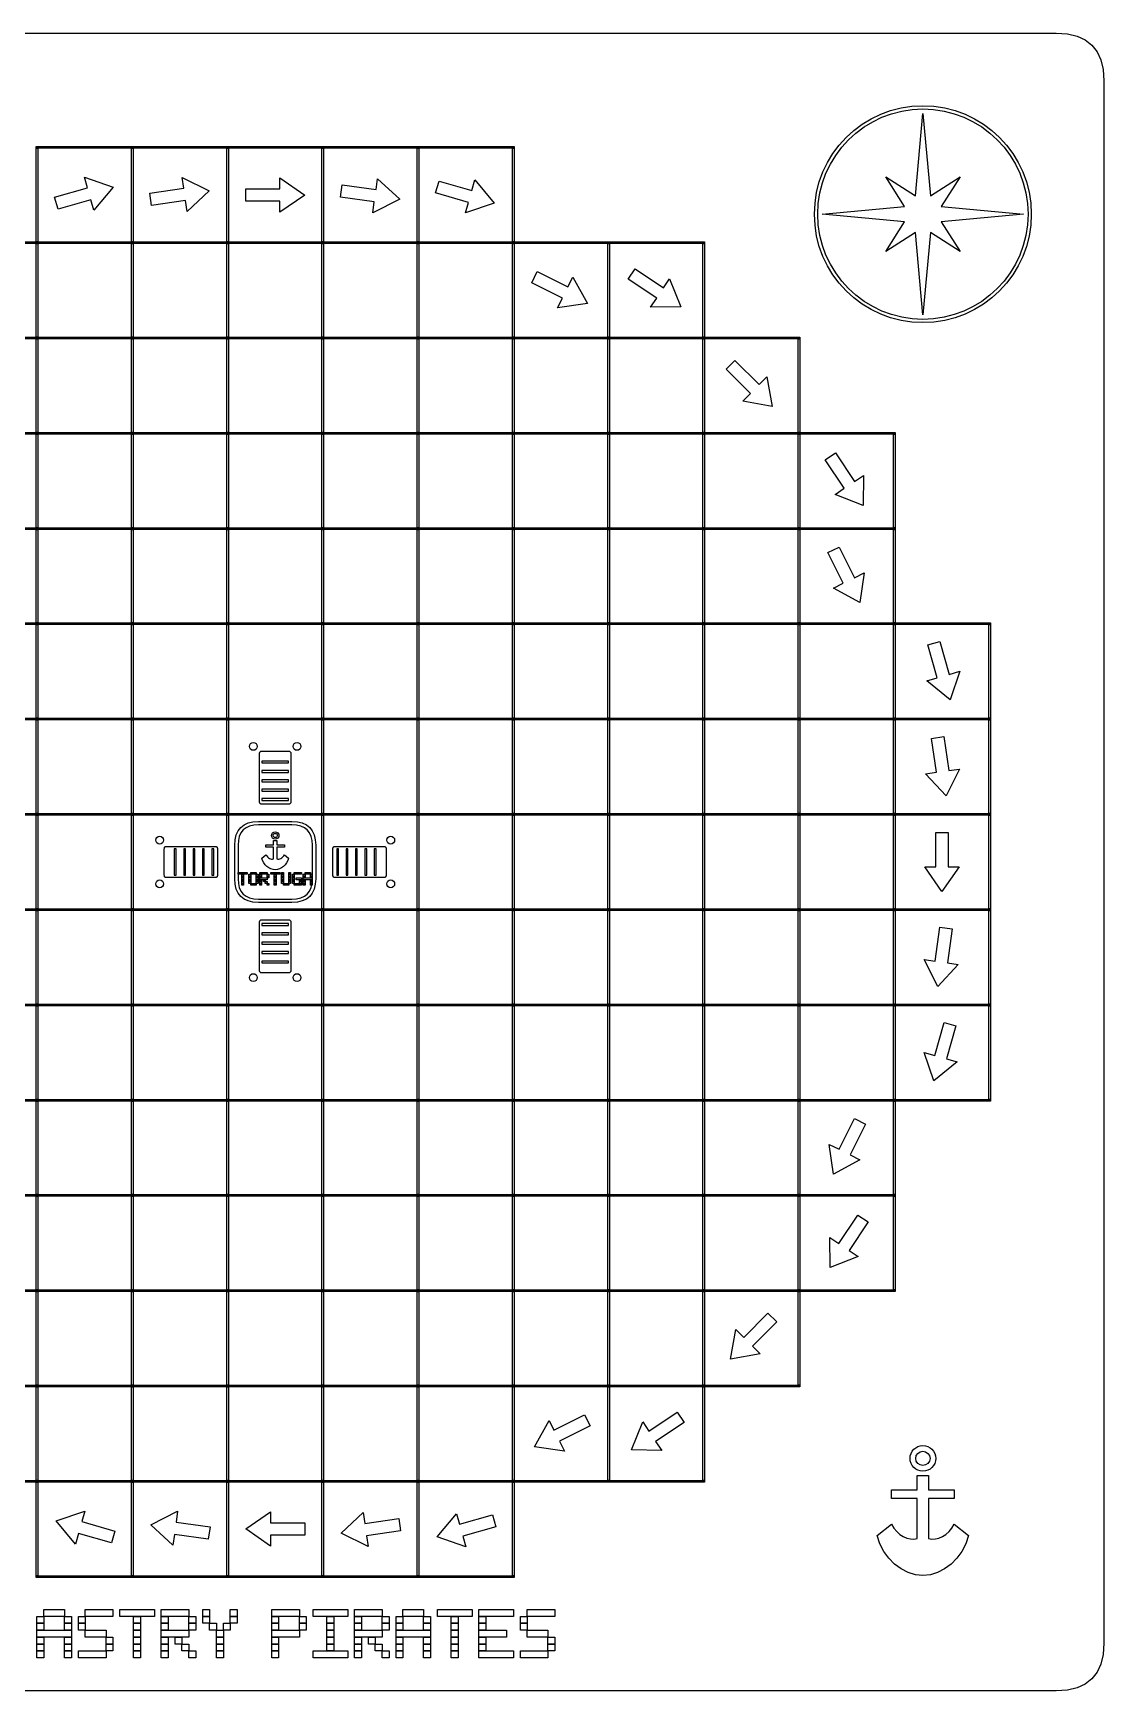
# Model space of a CAD drawing. Extents: x 0 to 348, y 0 to 348.
# Drawn here: x 123.2 to 348, y 0 to 348 of the extents above; entities that cross this region are included whole.
import ezdxf

# ---------------------------------------------------------------- set-up
doc = ezdxf.new("R2010")
doc.units = 0
doc.layers.add('CUT', color=1, linetype='CONTINUOUS')
doc.layers.add('RASTER', color=7, linetype='CONTINUOUS')

msp = doc.modelspace()

# ---------------------------------------------------------------- linework, layer by layer
at = {"layer": 'CUT'}
msp.add_lwpolyline([(10, 348), (338, 348), (340.344, 347.844), (342.375, 347.375), (344.094, 346.594), (345.5, 345.5), (346.594, 344.094), (347.375, 342.375), (347.844, 340.344), (348, 338), (348, 10), (347.844, 7.656), (347.375, 5.625), (346.594, 3.906), (345.5, 2.5), (344.094, 1.406), (342.375, 0.625), (340.344, 0.156), (338, 0), (10, 0)], dxfattribs=at)
at = {"layer": 'RASTER'}
for points in [[(310, 331.16), (311.584, 313.825), (317.806, 317.806), (313.825, 311.584), (331.16, 310), (313.825, 308.416), (317.806, 302.194), (311.584, 306.175), (310, 288.84), (308.416, 306.175), (302.194, 302.194), (306.175, 308.416), (288.84, 310), (306.175, 311.584), (302.194, 317.806), (308.416, 313.825)], [(123.825, 324.175), (144.175, 324.175), (144.175, 323.825), (123.825, 323.825)], [(123.825, 323.825), (124.175, 323.825), (124.175, 304.175), (123.825, 304.175)], [(143.825, 324.175), (164.175, 324.175), (164.175, 323.825), (143.825, 323.825)], [(143.825, 323.825), (144.175, 323.825), (144.175, 304.175), (143.825, 304.175)], [(163.825, 324.175), (184.175, 324.175), (184.175, 323.825), (163.825, 323.825)], [(163.825, 323.825), (164.175, 323.825), (164.175, 304.175), (163.825, 304.175)], [(183.825, 324.175), (204.175, 324.175), (204.175, 323.825), (183.825, 323.825)], [(183.825, 323.825), (184.175, 323.825), (184.175, 304.175), (183.825, 304.175)], [(203.825, 324.175), (224.175, 324.175), (224.175, 323.825), (203.825, 323.825)], [(203.825, 323.825), (204.175, 323.825), (204.175, 304.175), (203.825, 304.175)], [(223.825, 323.825), (224.175, 323.825), (224.175, 304.175), (223.825, 304.175)], [(127.681, 313.547), (134.604, 315.525), (133.973, 317.736), (139.961, 315.703), (135.951, 310.813), (135.319, 313.025), (128.396, 311.047)], [(147.678, 314.41), (154.806, 315.428), (154.481, 317.705), (160.138, 314.877), (155.499, 310.578), (155.174, 312.854), (148.046, 311.836)], [(167.8, 315.3), (175, 315.3), (175, 317.6), (180.2, 314), (175, 310.4), (175, 312.7), (167.8, 312.7)], [(188.046, 316.164), (195.174, 315.146), (195.499, 317.422), (200.138, 313.123), (194.481, 310.295), (194.806, 312.572), (187.678, 313.59)], [(208.396, 316.953), (215.319, 314.975), (215.951, 317.187), (219.961, 312.297), (213.973, 310.264), (214.604, 312.475), (207.681, 314.453)], [(103.825, 304.175), (124.175, 304.175), (124.175, 303.825), (103.825, 303.825)], [(123.825, 304.175), (144.175, 304.175), (144.175, 303.825), (123.825, 303.825)], [(123.825, 303.825), (124.175, 303.825), (124.175, 284.175), (123.825, 284.175)], [(143.825, 304.175), (164.175, 304.175), (164.175, 303.825), (143.825, 303.825)], [(143.825, 303.825), (144.175, 303.825), (144.175, 284.175), (143.825, 284.175)], [(163.825, 304.175), (184.175, 304.175), (184.175, 303.825), (163.825, 303.825)], [(163.825, 303.825), (164.175, 303.825), (164.175, 284.175), (163.825, 284.175)], [(183.825, 304.175), (204.175, 304.175), (204.175, 303.825), (183.825, 303.825)], [(183.825, 303.825), (184.175, 303.825), (184.175, 284.175), (183.825, 284.175)], [(203.825, 304.175), (224.175, 304.175), (224.175, 303.825), (203.825, 303.825)], [(203.825, 303.825), (204.175, 303.825), (204.175, 284.175), (203.825, 284.175)], [(223.825, 304.175), (244.175, 304.175), (244.175, 303.825), (223.825, 303.825)], [(223.825, 303.825), (224.175, 303.825), (224.175, 284.175), (223.825, 284.175)], [(243.825, 304.175), (264.175, 304.175), (264.175, 303.825), (243.825, 303.825)], [(243.825, 303.825), (244.175, 303.825), (244.175, 284.175), (243.825, 284.175)], [(263.825, 303.825), (264.175, 303.825), (264.175, 284.175), (263.825, 284.175)], [(229.036, 297.935), (235.476, 294.716), (236.504, 296.773), (239.545, 291.227), (233.284, 290.333), (234.313, 292.39), (227.873, 295.61)], [(249.562, 298.521), (255.553, 294.527), (256.829, 296.441), (259.159, 290.561), (252.835, 290.45), (254.111, 292.364), (248.12, 296.357)], [(103.825, 284.175), (124.175, 284.175), (124.175, 283.825), (103.825, 283.825)], [(123.825, 284.175), (144.175, 284.175), (144.175, 283.825), (123.825, 283.825)], [(123.825, 283.825), (124.175, 283.825), (124.175, 264.175), (123.825, 264.175)], [(143.825, 284.175), (164.175, 284.175), (164.175, 283.825), (143.825, 283.825)], [(143.825, 283.825), (144.175, 283.825), (144.175, 264.175), (143.825, 264.175)], [(163.825, 284.175), (184.175, 284.175), (184.175, 283.825), (163.825, 283.825)], [(163.825, 283.825), (164.175, 283.825), (164.175, 264.175), (163.825, 264.175)], [(183.825, 284.175), (204.175, 284.175), (204.175, 283.825), (183.825, 283.825)], [(183.825, 283.825), (184.175, 283.825), (184.175, 264.175), (183.825, 264.175)], [(203.825, 284.175), (224.175, 284.175), (224.175, 283.825), (203.825, 283.825)], [(203.825, 283.825), (204.175, 283.825), (204.175, 264.175), (203.825, 264.175)], [(223.825, 284.175), (244.175, 284.175), (244.175, 283.825), (223.825, 283.825)], [(223.825, 283.825), (224.175, 283.825), (224.175, 264.175), (223.825, 264.175)], [(243.825, 284.175), (264.175, 284.175), (264.175, 283.825), (243.825, 283.825)], [(243.825, 283.825), (244.175, 283.825), (244.175, 264.175), (243.825, 264.175)], [(263.825, 284.175), (284.175, 284.175), (284.175, 283.825), (263.825, 283.825)], [(263.825, 283.825), (264.175, 283.825), (264.175, 264.175), (263.825, 264.175)], [(283.825, 283.825), (284.175, 283.825), (284.175, 264.175), (283.825, 264.175)], [(270.535, 279.303), (275.626, 274.212), (277.253, 275.838), (278.384, 269.616), (272.162, 270.747), (273.788, 272.374), (268.697, 277.465)], [(103.825, 264.175), (124.175, 264.175), (124.175, 263.825), (103.825, 263.825)], [(123.825, 264.175), (144.175, 264.175), (144.175, 263.825), (123.825, 263.825)], [(123.825, 263.825), (124.175, 263.825), (124.175, 244.175), (123.825, 244.175)], [(143.825, 264.175), (164.175, 264.175), (164.175, 263.825), (143.825, 263.825)], [(143.825, 263.825), (144.175, 263.825), (144.175, 244.175), (143.825, 244.175)], [(163.825, 264.175), (184.175, 264.175), (184.175, 263.825), (163.825, 263.825)], [(163.825, 263.825), (164.175, 263.825), (164.175, 244.175), (163.825, 244.175)], [(183.825, 264.175), (204.175, 264.175), (204.175, 263.825), (183.825, 263.825)], [(183.825, 263.825), (184.175, 263.825), (184.175, 244.175), (183.825, 244.175)], [(203.825, 264.175), (224.175, 264.175), (224.175, 263.825), (203.825, 263.825)], [(203.825, 263.825), (204.175, 263.825), (204.175, 244.175), (203.825, 244.175)], [(223.825, 264.175), (244.175, 264.175), (244.175, 263.825), (223.825, 263.825)], [(223.825, 263.825), (224.175, 263.825), (224.175, 244.175), (223.825, 244.175)], [(243.825, 264.175), (264.175, 264.175), (264.175, 263.825), (243.825, 263.825)], [(243.825, 263.825), (244.175, 263.825), (244.175, 244.175), (243.825, 244.175)], [(263.825, 264.175), (284.175, 264.175), (284.175, 263.825), (263.825, 263.825)], [(263.825, 263.825), (264.175, 263.825), (264.175, 244.175), (263.825, 244.175)], [(283.825, 264.175), (304.175, 264.175), (304.175, 263.825), (283.825, 263.825)], [(283.825, 263.825), (284.175, 263.825), (284.175, 244.175), (283.825, 244.175)], [(303.825, 263.825), (304.175, 263.825), (304.175, 244.175), (303.825, 244.175)], [(291.643, 259.88), (295.636, 253.889), (297.55, 255.165), (297.439, 248.841), (291.559, 251.171), (293.473, 252.447), (289.479, 258.438)], [(103.825, 244.175), (124.175, 244.175), (124.175, 243.825), (103.825, 243.825)], [(123.825, 244.175), (144.175, 244.175), (144.175, 243.825), (123.825, 243.825)], [(123.825, 243.825), (124.175, 243.825), (124.175, 224.175), (123.825, 224.175)], [(143.825, 244.175), (164.175, 244.175), (164.175, 243.825), (143.825, 243.825)], [(143.825, 243.825), (144.175, 243.825), (144.175, 224.175), (143.825, 224.175)], [(163.825, 244.175), (184.175, 244.175), (184.175, 243.825), (163.825, 243.825)], [(163.825, 243.825), (164.175, 243.825), (164.175, 224.175), (163.825, 224.175)], [(183.825, 244.175), (204.175, 244.175), (204.175, 243.825), (183.825, 243.825)], [(183.825, 243.825), (184.175, 243.825), (184.175, 224.175), (183.825, 224.175)], [(203.825, 244.175), (224.175, 244.175), (224.175, 243.825), (203.825, 243.825)], [(203.825, 243.825), (204.175, 243.825), (204.175, 224.175), (203.825, 224.175)], [(223.825, 244.175), (244.175, 244.175), (244.175, 243.825), (223.825, 243.825)], [(223.825, 243.825), (224.175, 243.825), (224.175, 224.175), (223.825, 224.175)], [(243.825, 244.175), (264.175, 244.175), (264.175, 243.825), (243.825, 243.825)], [(243.825, 243.825), (244.175, 243.825), (244.175, 224.175), (243.825, 224.175)], [(263.825, 244.175), (284.175, 244.175), (284.175, 243.825), (263.825, 243.825)], [(263.825, 243.825), (264.175, 243.825), (264.175, 224.175), (263.825, 224.175)], [(283.825, 244.175), (304.175, 244.175), (304.175, 243.825), (283.825, 243.825)], [(283.825, 243.825), (284.175, 243.825), (284.175, 224.175), (283.825, 224.175)], [(303.825, 243.825), (304.175, 243.825), (304.175, 224.175), (303.825, 224.175)], [(292.39, 240.127), (295.61, 233.687), (297.667, 234.716), (296.773, 228.455), (291.227, 231.496), (293.284, 232.524), (290.065, 238.964)], [(103.825, 224.175), (124.175, 224.175), (124.175, 223.825), (103.825, 223.825)], [(123.825, 224.175), (144.175, 224.175), (144.175, 223.825), (123.825, 223.825)], [(123.825, 223.825), (124.175, 223.825), (124.175, 204.175), (123.825, 204.175)], [(143.825, 224.175), (164.175, 224.175), (164.175, 223.825), (143.825, 223.825)], [(143.825, 223.825), (144.175, 223.825), (144.175, 204.175), (143.825, 204.175)], [(163.825, 224.175), (184.175, 224.175), (184.175, 223.825), (163.825, 223.825)], [(163.825, 223.825), (164.175, 223.825), (164.175, 204.175), (163.825, 204.175)], [(183.825, 224.175), (204.175, 224.175), (204.175, 223.825), (183.825, 223.825)], [(183.825, 223.825), (184.175, 223.825), (184.175, 204.175), (183.825, 204.175)], [(203.825, 224.175), (224.175, 224.175), (224.175, 223.825), (203.825, 223.825)], [(203.825, 223.825), (204.175, 223.825), (204.175, 204.175), (203.825, 204.175)], [(223.825, 224.175), (244.175, 224.175), (244.175, 223.825), (223.825, 223.825)], [(223.825, 223.825), (224.175, 223.825), (224.175, 204.175), (223.825, 204.175)], [(243.825, 224.175), (264.175, 224.175), (264.175, 223.825), (243.825, 223.825)], [(243.825, 223.825), (244.175, 223.825), (244.175, 204.175), (243.825, 204.175)], [(263.825, 224.175), (284.175, 224.175), (284.175, 223.825), (263.825, 223.825)], [(263.825, 223.825), (264.175, 223.825), (264.175, 204.175), (263.825, 204.175)], [(283.825, 224.175), (304.175, 224.175), (304.175, 223.825), (283.825, 223.825)], [(283.825, 223.825), (284.175, 223.825), (284.175, 204.175), (283.825, 204.175)], [(303.825, 224.175), (324.175, 224.175), (324.175, 223.825), (303.825, 223.825)], [(303.825, 223.825), (304.175, 223.825), (304.175, 204.175), (303.825, 204.175)], [(323.825, 223.825), (324.175, 223.825), (324.175, 204.175), (323.825, 204.175)], [(313.547, 220.319), (315.525, 213.396), (317.736, 214.027), (315.703, 208.039), (310.813, 212.049), (313.025, 212.681), (311.047, 219.604)], [(103.825, 204.175), (124.175, 204.175), (124.175, 203.825), (103.825, 203.825)], [(123.825, 204.175), (144.175, 204.175), (144.175, 203.825), (123.825, 203.825)], [(123.825, 203.825), (124.175, 203.825), (124.175, 184.175), (123.825, 184.175)], [(143.825, 204.175), (164.175, 204.175), (164.175, 203.825), (143.825, 203.825)], [(143.825, 203.825), (144.175, 203.825), (144.175, 184.175), (143.825, 184.175)], [(163.825, 204.175), (184.175, 204.175), (184.175, 203.825), (163.825, 203.825)], [(163.825, 203.825), (164.175, 203.825), (164.175, 184.175), (163.825, 184.175)], [(183.825, 204.175), (204.175, 204.175), (204.175, 203.825), (183.825, 203.825)], [(183.825, 203.825), (184.175, 203.825), (184.175, 184.175), (183.825, 184.175)], [(203.825, 204.175), (224.175, 204.175), (224.175, 203.825), (203.825, 203.825)], [(203.825, 203.825), (204.175, 203.825), (204.175, 184.175), (203.825, 184.175)], [(223.825, 204.175), (244.175, 204.175), (244.175, 203.825), (223.825, 203.825)], [(223.825, 203.825), (224.175, 203.825), (224.175, 184.175), (223.825, 184.175)], [(243.825, 204.175), (264.175, 204.175), (264.175, 203.825), (243.825, 203.825)], [(243.825, 203.825), (244.175, 203.825), (244.175, 184.175), (243.825, 184.175)], [(263.825, 204.175), (284.175, 204.175), (284.175, 203.825), (263.825, 203.825)], [(263.825, 203.825), (264.175, 203.825), (264.175, 184.175), (263.825, 184.175)], [(283.825, 204.175), (304.175, 204.175), (304.175, 203.825), (283.825, 203.825)], [(283.825, 203.825), (284.175, 203.825), (284.175, 184.175), (283.825, 184.175)], [(303.825, 204.175), (324.175, 204.175), (324.175, 203.825), (303.825, 203.825)], [(303.825, 203.825), (304.175, 203.825), (304.175, 184.175), (303.825, 184.175)], [(323.825, 203.825), (324.175, 203.825), (324.175, 184.175), (323.825, 184.175)], [(314.41, 200.322), (315.428, 193.194), (317.705, 193.519), (314.877, 187.862), (310.578, 192.501), (312.854, 192.826), (311.836, 199.954)], [(176.788, 197.28), (176.903, 197.272), (177.003, 197.249), (177.088, 197.211), (177.157, 197.157), (177.211, 197.088), (177.249, 197.003), (177.272, 196.903), (177.28, 196.788), (177.28, 186.62), (177.272, 186.505), (177.249, 186.405), (177.211, 186.32), (177.157, 186.251), (177.088, 186.197), (177.003, 186.159), (176.903, 186.136), (176.788, 186.128), (171.212, 186.128), (171.097, 186.136), (170.997, 186.159), (170.912, 186.197), (170.843, 186.251), (170.789, 186.32), (170.751, 186.405), (170.728, 186.505), (170.72, 186.62), (170.72, 196.788), (170.728, 196.903), (170.751, 197.003), (170.789, 197.088), (170.843, 197.157), (170.912, 197.211), (170.997, 197.249), (171.097, 197.272), (171.212, 197.28)], [(176.788, 195.181), (171.212, 195.181), (171.212, 194.787), (176.788, 194.787), (176.788, 195.181)], [(176.788, 193.213), (171.212, 193.213), (171.212, 192.819), (176.788, 192.819), (176.788, 193.213)], [(176.788, 191.245), (171.212, 191.245), (171.212, 190.851), (176.788, 190.851), (176.788, 191.245)], [(176.788, 189.277), (171.212, 189.277), (171.212, 188.883), (176.788, 188.883), (176.788, 189.277)], [(176.788, 187.309), (171.212, 187.309), (171.212, 186.915), (176.788, 186.915), (176.788, 187.309)], [(103.825, 184.175), (124.175, 184.175), (124.175, 183.825), (103.825, 183.825)], [(123.825, 184.175), (144.175, 184.175), (144.175, 183.825), (123.825, 183.825)], [(123.825, 183.825), (124.175, 183.825), (124.175, 164.175), (123.825, 164.175)], [(143.825, 184.175), (164.175, 184.175), (164.175, 183.825), (143.825, 183.825)], [(143.825, 183.825), (144.175, 183.825), (144.175, 164.175), (143.825, 164.175)], [(163.825, 184.175), (184.175, 184.175), (184.175, 183.825), (163.825, 183.825)], [(163.825, 183.825), (164.175, 183.825), (164.175, 164.175), (163.825, 164.175)], [(165.5, 177.5), (165.578, 178.672), (165.813, 179.688), (166.203, 180.547), (166.75, 181.25), (167.453, 181.797), (168.313, 182.188), (169.328, 182.422), (170.5, 182.5), (177.5, 182.5), (178.672, 182.422), (179.688, 182.188), (180.547, 181.797), (181.25, 181.25), (181.797, 180.547), (182.188, 179.688), (182.422, 178.672), (182.5, 177.5), (182.5, 170.5), (182.422, 169.328), (182.188, 168.313), (181.797, 167.453), (181.25, 166.75), (180.547, 166.203), (179.688, 165.813), (178.672, 165.578), (177.5, 165.5), (170.5, 165.5), (169.328, 165.578), (168.313, 165.813), (167.453, 166.203), (166.75, 166.75), (166.203, 167.453), (165.813, 168.313), (165.578, 169.328), (165.5, 170.5)], [(166.2, 177.5), (166.2, 170.5), (166.267, 169.492), (166.469, 168.619), (166.805, 167.88), (167.275, 167.275), (167.88, 166.805), (168.619, 166.469), (169.492, 166.267), (170.5, 166.2), (177.5, 166.2), (178.508, 166.267), (179.381, 166.469), (180.12, 166.805), (180.725, 167.275), (181.195, 167.88), (181.531, 168.619), (181.733, 169.492), (181.8, 170.5), (181.8, 177.5), (181.733, 178.508), (181.531, 179.381), (181.195, 180.12), (180.725, 180.725), (180.12, 181.195), (179.381, 181.531), (178.508, 181.733), (177.5, 181.8), (170.5, 181.8), (169.492, 181.733), (168.619, 181.531), (167.88, 181.195), (167.275, 180.725), (166.805, 180.12), (166.469, 179.381), (166.267, 178.508), (166.2, 177.5)], [(183.825, 184.175), (204.175, 184.175), (204.175, 183.825), (183.825, 183.825)], [(183.825, 183.825), (184.175, 183.825), (184.175, 164.175), (183.825, 164.175)], [(203.825, 184.175), (224.175, 184.175), (224.175, 183.825), (203.825, 183.825)], [(203.825, 183.825), (204.175, 183.825), (204.175, 164.175), (203.825, 164.175)], [(223.825, 184.175), (244.175, 184.175), (244.175, 183.825), (223.825, 183.825)], [(223.825, 183.825), (224.175, 183.825), (224.175, 164.175), (223.825, 164.175)], [(243.825, 184.175), (264.175, 184.175), (264.175, 183.825), (243.825, 183.825)], [(243.825, 183.825), (244.175, 183.825), (244.175, 164.175), (243.825, 164.175)], [(263.825, 184.175), (284.175, 184.175), (284.175, 183.825), (263.825, 183.825)], [(263.825, 183.825), (264.175, 183.825), (264.175, 164.175), (263.825, 164.175)], [(283.825, 184.175), (304.175, 184.175), (304.175, 183.825), (283.825, 183.825)], [(283.825, 183.825), (284.175, 183.825), (284.175, 164.175), (283.825, 164.175)], [(303.825, 184.175), (324.175, 184.175), (324.175, 183.825), (303.825, 183.825)], [(303.825, 183.825), (304.175, 183.825), (304.175, 164.175), (303.825, 164.175)], [(323.825, 183.825), (324.175, 183.825), (324.175, 164.175), (323.825, 164.175)], [(173.648, 178.512), (174.352, 178.512), (174.352, 177.632), (175.936, 177.632), (175.936, 177.104), (174.352, 177.104), (174.352, 174.64), (174.557, 174.598), (174.773, 174.604), (174.992, 174.655), (175.21, 174.75), (175.419, 174.886), (175.614, 175.061), (175.789, 175.273), (175.936, 175.52), (176.816, 174.816), (176.644, 174.306), (176.401, 173.837), (176.095, 173.418), (175.738, 173.056), (175.34, 172.76), (174.91, 172.539), (174.46, 172.4), (174, 172.352), (173.54, 172.4), (173.09, 172.539), (172.66, 172.76), (172.262, 173.056), (171.905, 173.418), (171.599, 173.837), (171.356, 174.306), (171.184, 174.816), (172.064, 175.52), (172.211, 175.273), (172.386, 175.061), (172.581, 174.886), (172.79, 174.75), (173.008, 174.655), (173.227, 174.604), (173.443, 174.598), (173.648, 174.64), (173.648, 177.104), (172.064, 177.104), (172.064, 177.632), (173.648, 177.632)], [(315.3, 180.2), (315.3, 173), (317.6, 173), (314, 167.8), (310.4, 173), (312.7, 173), (312.7, 180.2)], [(150.72, 176.788), (150.728, 176.903), (150.751, 177.003), (150.789, 177.088), (150.843, 177.157), (150.912, 177.211), (150.997, 177.249), (151.097, 177.272), (151.212, 177.28), (161.38, 177.28), (161.495, 177.272), (161.595, 177.249), (161.68, 177.211), (161.749, 177.157), (161.803, 177.088), (161.841, 177.003), (161.864, 176.903), (161.872, 176.788), (161.872, 171.212), (161.864, 171.097), (161.841, 170.997), (161.803, 170.912), (161.749, 170.843), (161.68, 170.789), (161.595, 170.751), (161.495, 170.728), (161.38, 170.72), (151.212, 170.72), (151.097, 170.728), (150.997, 170.751), (150.912, 170.789), (150.843, 170.843), (150.789, 170.912), (150.751, 170.997), (150.728, 171.097), (150.72, 171.212)], [(152.819, 176.788), (152.819, 171.212), (153.213, 171.212), (153.213, 176.788), (152.819, 176.788)], [(154.787, 176.788), (154.787, 171.212), (155.181, 171.212), (155.181, 176.788), (154.787, 176.788)], [(156.755, 176.788), (156.755, 171.212), (157.149, 171.212), (157.149, 176.788), (156.755, 176.788)], [(158.723, 176.788), (158.723, 171.212), (159.117, 171.212), (159.117, 176.788), (158.723, 176.788)], [(160.691, 176.788), (160.691, 171.212), (161.085, 171.212), (161.085, 176.788), (160.691, 176.788)], [(197.28, 171.212), (197.272, 171.097), (197.249, 170.997), (197.211, 170.912), (197.157, 170.843), (197.088, 170.789), (197.003, 170.751), (196.903, 170.728), (196.788, 170.72), (186.62, 170.72), (186.505, 170.728), (186.405, 170.751), (186.32, 170.789), (186.251, 170.843), (186.197, 170.912), (186.159, 170.997), (186.136, 171.097), (186.128, 171.212), (186.128, 176.788), (186.136, 176.903), (186.159, 177.003), (186.197, 177.088), (186.251, 177.157), (186.32, 177.211), (186.405, 177.249), (186.505, 177.272), (186.62, 177.28), (196.788, 177.28), (196.903, 177.272), (197.003, 177.249), (197.088, 177.211), (197.157, 177.157), (197.211, 177.088), (197.249, 177.003), (197.272, 176.903), (197.28, 176.788)], [(187.309, 171.212), (187.309, 176.788), (186.915, 176.788), (186.915, 171.212), (187.309, 171.212)], [(189.277, 171.212), (189.277, 176.788), (188.883, 176.788), (188.883, 171.212), (189.277, 171.212)], [(191.245, 171.212), (191.245, 176.788), (190.851, 176.788), (190.851, 171.212), (191.245, 171.212)], [(193.213, 171.212), (193.213, 176.788), (192.819, 176.788), (192.819, 171.212), (193.213, 171.212)], [(195.181, 171.212), (195.181, 176.788), (194.787, 176.788), (194.787, 171.212), (195.181, 171.212)], [(166.21, 171.8), (168.11, 171.8), (168.11, 171.42), (166.21, 171.42)], [(166.97, 171.42), (167.35, 171.42), (167.35, 171.04), (166.97, 171.04)], [(166.97, 171.04), (167.35, 171.04), (167.35, 170.66), (166.97, 170.66)], [(166.97, 170.66), (167.35, 170.66), (167.35, 170.28), (166.97, 170.28)], [(168.49, 171.42), (168.87, 171.42), (168.87, 171.04), (168.49, 171.04)], [(168.49, 171.04), (168.87, 171.04), (168.87, 170.66), (168.49, 170.66)], [(168.49, 170.66), (168.87, 170.66), (168.87, 170.28), (168.49, 170.28)], [(168.87, 171.8), (170.01, 171.8), (170.01, 171.42), (168.87, 171.42)], [(170.01, 171.42), (170.39, 171.42), (170.39, 171.04), (170.01, 171.04)], [(170.01, 171.04), (170.39, 171.04), (170.39, 170.66), (170.01, 170.66)], [(170.01, 170.66), (170.39, 170.66), (170.39, 170.28), (170.01, 170.28)], [(170.77, 171.8), (172.29, 171.8), (172.29, 171.42), (170.77, 171.42)], [(170.77, 171.42), (171.15, 171.42), (171.15, 171.04), (170.77, 171.04)], [(170.77, 171.04), (171.15, 171.04), (171.15, 170.66), (170.77, 170.66)], [(170.77, 170.66), (172.29, 170.66), (172.29, 170.28), (170.77, 170.28)], [(172.29, 171.42), (172.67, 171.42), (172.67, 171.04), (172.29, 171.04)], [(172.29, 171.04), (172.67, 171.04), (172.67, 170.66), (172.29, 170.66)], [(173.05, 171.8), (174.95, 171.8), (174.95, 171.42), (173.05, 171.42)], [(173.81, 171.42), (174.19, 171.42), (174.19, 171.04), (173.81, 171.04)], [(173.81, 171.04), (174.19, 171.04), (174.19, 170.66), (173.81, 170.66)], [(173.81, 170.66), (174.19, 170.66), (174.19, 170.28), (173.81, 170.28)], [(175.33, 171.8), (175.71, 171.8), (175.71, 171.42), (175.33, 171.42)], [(175.33, 171.42), (175.71, 171.42), (175.71, 171.04), (175.33, 171.04)], [(175.33, 171.04), (175.71, 171.04), (175.71, 170.66), (175.33, 170.66)], [(175.33, 170.66), (175.71, 170.66), (175.71, 170.28), (175.33, 170.28)], [(176.85, 171.8), (177.23, 171.8), (177.23, 171.42), (176.85, 171.42)], [(176.85, 171.42), (177.23, 171.42), (177.23, 171.04), (176.85, 171.04)], [(176.85, 171.04), (177.23, 171.04), (177.23, 170.66), (176.85, 170.66)], [(176.85, 170.66), (177.23, 170.66), (177.23, 170.28), (176.85, 170.28)], [(177.61, 171.42), (177.99, 171.42), (177.99, 171.04), (177.61, 171.04)], [(177.61, 171.04), (177.99, 171.04), (177.99, 170.66), (177.61, 170.66)], [(177.61, 170.66), (177.99, 170.66), (177.99, 170.28), (177.61, 170.28)], [(177.99, 171.8), (179.51, 171.8), (179.51, 171.42), (177.99, 171.42)], [(178.37, 170.66), (179.51, 170.66), (179.51, 170.28), (178.37, 170.28)], [(179.89, 171.42), (180.27, 171.42), (180.27, 171.04), (179.89, 171.04)], [(179.89, 171.04), (180.27, 171.04), (180.27, 170.66), (179.89, 170.66)], [(179.89, 170.66), (181.79, 170.66), (181.79, 170.28), (179.89, 170.28)], [(180.27, 171.8), (181.41, 171.8), (181.41, 171.42), (180.27, 171.42)], [(181.41, 171.42), (181.79, 171.42), (181.79, 171.04), (181.41, 171.04)], [(181.41, 171.04), (181.79, 171.04), (181.79, 170.66), (181.41, 170.66)], [(166.97, 170.28), (167.35, 170.28), (167.35, 169.9), (166.97, 169.9)], [(166.97, 169.9), (167.35, 169.9), (167.35, 169.52), (166.97, 169.52)], [(166.97, 169.52), (167.35, 169.52), (167.35, 169.14), (166.97, 169.14)], [(168.49, 170.28), (168.87, 170.28), (168.87, 169.9), (168.49, 169.9)], [(168.49, 169.9), (168.87, 169.9), (168.87, 169.52), (168.49, 169.52)], [(168.87, 169.52), (170.01, 169.52), (170.01, 169.14), (168.87, 169.14)], [(170.01, 170.28), (170.39, 170.28), (170.39, 169.9), (170.01, 169.9)], [(170.01, 169.9), (170.39, 169.9), (170.39, 169.52), (170.01, 169.52)], [(170.77, 170.28), (171.15, 170.28), (171.15, 169.9), (170.77, 169.9)], [(170.77, 169.9), (171.15, 169.9), (171.15, 169.52), (170.77, 169.52)], [(170.77, 169.52), (171.15, 169.52), (171.15, 169.14), (170.77, 169.14)], [(171.53, 170.28), (171.91, 170.28), (171.91, 169.9), (171.53, 169.9)], [(171.91, 169.9), (172.29, 169.9), (172.29, 169.52), (171.91, 169.52)], [(172.29, 169.52), (172.67, 169.52), (172.67, 169.14), (172.29, 169.14)], [(173.81, 170.28), (174.19, 170.28), (174.19, 169.9), (173.81, 169.9)], [(173.81, 169.9), (174.19, 169.9), (174.19, 169.52), (173.81, 169.52)], [(173.81, 169.52), (174.19, 169.52), (174.19, 169.14), (173.81, 169.14)], [(175.33, 170.28), (175.71, 170.28), (175.71, 169.9), (175.33, 169.9)], [(175.33, 169.9), (175.71, 169.9), (175.71, 169.52), (175.33, 169.52)], [(175.71, 169.52), (176.85, 169.52), (176.85, 169.14), (175.71, 169.14)], [(176.85, 170.28), (177.23, 170.28), (177.23, 169.9), (176.85, 169.9)], [(176.85, 169.9), (177.23, 169.9), (177.23, 169.52), (176.85, 169.52)], [(177.61, 170.28), (177.99, 170.28), (177.99, 169.9), (177.61, 169.9)], [(177.61, 169.9), (177.99, 169.9), (177.99, 169.52), (177.61, 169.52)], [(177.99, 169.52), (179.51, 169.52), (179.51, 169.14), (177.99, 169.14)], [(179.13, 170.28), (179.51, 170.28), (179.51, 169.9), (179.13, 169.9)], [(179.13, 169.9), (179.51, 169.9), (179.51, 169.52), (179.13, 169.52)], [(179.89, 170.28), (180.27, 170.28), (180.27, 169.9), (179.89, 169.9)], [(179.89, 169.9), (180.27, 169.9), (180.27, 169.52), (179.89, 169.52)], [(179.89, 169.52), (180.27, 169.52), (180.27, 169.14), (179.89, 169.14)], [(181.41, 170.28), (181.79, 170.28), (181.79, 169.9), (181.41, 169.9)], [(181.41, 169.9), (181.79, 169.9), (181.79, 169.52), (181.41, 169.52)], [(181.41, 169.52), (181.79, 169.52), (181.79, 169.14), (181.41, 169.14)], [(103.825, 164.175), (124.175, 164.175), (124.175, 163.825), (103.825, 163.825)], [(123.825, 164.175), (144.175, 164.175), (144.175, 163.825), (123.825, 163.825)], [(123.825, 163.825), (124.175, 163.825), (124.175, 144.175), (123.825, 144.175)], [(143.825, 164.175), (164.175, 164.175), (164.175, 163.825), (143.825, 163.825)], [(143.825, 163.825), (144.175, 163.825), (144.175, 144.175), (143.825, 144.175)], [(163.825, 164.175), (184.175, 164.175), (184.175, 163.825), (163.825, 163.825)], [(163.825, 163.825), (164.175, 163.825), (164.175, 144.175), (163.825, 144.175)], [(183.825, 164.175), (204.175, 164.175), (204.175, 163.825), (183.825, 163.825)], [(183.825, 163.825), (184.175, 163.825), (184.175, 144.175), (183.825, 144.175)], [(203.825, 164.175), (224.175, 164.175), (224.175, 163.825), (203.825, 163.825)], [(203.825, 163.825), (204.175, 163.825), (204.175, 144.175), (203.825, 144.175)], [(223.825, 164.175), (244.175, 164.175), (244.175, 163.825), (223.825, 163.825)], [(223.825, 163.825), (224.175, 163.825), (224.175, 144.175), (223.825, 144.175)], [(243.825, 164.175), (264.175, 164.175), (264.175, 163.825), (243.825, 163.825)], [(243.825, 163.825), (244.175, 163.825), (244.175, 144.175), (243.825, 144.175)], [(263.825, 164.175), (284.175, 164.175), (284.175, 163.825), (263.825, 163.825)], [(263.825, 163.825), (264.175, 163.825), (264.175, 144.175), (263.825, 144.175)], [(283.825, 164.175), (304.175, 164.175), (304.175, 163.825), (283.825, 163.825)], [(283.825, 163.825), (284.175, 163.825), (284.175, 144.175), (283.825, 144.175)], [(303.825, 164.175), (324.175, 164.175), (324.175, 163.825), (303.825, 163.825)], [(303.825, 163.825), (304.175, 163.825), (304.175, 144.175), (303.825, 144.175)], [(323.825, 163.825), (324.175, 163.825), (324.175, 144.175), (323.825, 144.175)], [(171.212, 150.72), (171.097, 150.728), (170.997, 150.751), (170.912, 150.789), (170.843, 150.843), (170.789, 150.912), (170.751, 150.997), (170.728, 151.097), (170.72, 151.212), (170.72, 161.38), (170.728, 161.495), (170.751, 161.595), (170.789, 161.68), (170.843, 161.749), (170.912, 161.803), (170.997, 161.841), (171.097, 161.864), (171.212, 161.872), (176.788, 161.872), (176.903, 161.864), (177.003, 161.841), (177.088, 161.803), (177.157, 161.749), (177.211, 161.68), (177.249, 161.595), (177.272, 161.495), (177.28, 161.38), (177.28, 151.212), (177.272, 151.097), (177.249, 150.997), (177.211, 150.912), (177.157, 150.843), (177.088, 150.789), (177.003, 150.751), (176.903, 150.728), (176.788, 150.72)], [(171.212, 160.691), (176.788, 160.691), (176.788, 161.085), (171.212, 161.085), (171.212, 160.691)], [(316.164, 159.954), (315.146, 152.826), (317.422, 152.501), (313.123, 147.862), (310.295, 153.519), (312.572, 153.194), (313.59, 160.322)], [(171.212, 158.723), (176.788, 158.723), (176.788, 159.117), (171.212, 159.117), (171.212, 158.723)], [(171.212, 156.755), (176.788, 156.755), (176.788, 157.149), (171.212, 157.149), (171.212, 156.755)], [(171.212, 154.787), (176.788, 154.787), (176.788, 155.181), (171.212, 155.181), (171.212, 154.787)], [(171.212, 152.819), (176.788, 152.819), (176.788, 153.213), (171.212, 153.213), (171.212, 152.819)], [(103.825, 144.175), (124.175, 144.175), (124.175, 143.825), (103.825, 143.825)], [(123.825, 144.175), (144.175, 144.175), (144.175, 143.825), (123.825, 143.825)], [(123.825, 143.825), (124.175, 143.825), (124.175, 124.175), (123.825, 124.175)], [(143.825, 144.175), (164.175, 144.175), (164.175, 143.825), (143.825, 143.825)], [(143.825, 143.825), (144.175, 143.825), (144.175, 124.175), (143.825, 124.175)], [(163.825, 144.175), (184.175, 144.175), (184.175, 143.825), (163.825, 143.825)], [(163.825, 143.825), (164.175, 143.825), (164.175, 124.175), (163.825, 124.175)], [(183.825, 144.175), (204.175, 144.175), (204.175, 143.825), (183.825, 143.825)], [(183.825, 143.825), (184.175, 143.825), (184.175, 124.175), (183.825, 124.175)], [(203.825, 144.175), (224.175, 144.175), (224.175, 143.825), (203.825, 143.825)], [(203.825, 143.825), (204.175, 143.825), (204.175, 124.175), (203.825, 124.175)], [(223.825, 144.175), (244.175, 144.175), (244.175, 143.825), (223.825, 143.825)], [(223.825, 143.825), (224.175, 143.825), (224.175, 124.175), (223.825, 124.175)], [(243.825, 144.175), (264.175, 144.175), (264.175, 143.825), (243.825, 143.825)], [(243.825, 143.825), (244.175, 143.825), (244.175, 124.175), (243.825, 124.175)], [(263.825, 144.175), (284.175, 144.175), (284.175, 143.825), (263.825, 143.825)], [(263.825, 143.825), (264.175, 143.825), (264.175, 124.175), (263.825, 124.175)], [(283.825, 144.175), (304.175, 144.175), (304.175, 143.825), (283.825, 143.825)], [(283.825, 143.825), (284.175, 143.825), (284.175, 124.175), (283.825, 124.175)], [(303.825, 144.175), (324.175, 144.175), (324.175, 143.825), (303.825, 143.825)], [(303.825, 143.825), (304.175, 143.825), (304.175, 124.175), (303.825, 124.175)], [(323.825, 143.825), (324.175, 143.825), (324.175, 124.175), (323.825, 124.175)], [(316.953, 139.604), (314.975, 132.681), (317.187, 132.049), (312.297, 128.039), (310.264, 134.027), (312.475, 133.396), (314.453, 140.319)], [(103.825, 124.175), (124.175, 124.175), (124.175, 123.825), (103.825, 123.825)], [(123.825, 124.175), (144.175, 124.175), (144.175, 123.825), (123.825, 123.825)], [(123.825, 123.825), (124.175, 123.825), (124.175, 104.175), (123.825, 104.175)], [(143.825, 124.175), (164.175, 124.175), (164.175, 123.825), (143.825, 123.825)], [(143.825, 123.825), (144.175, 123.825), (144.175, 104.175), (143.825, 104.175)], [(163.825, 124.175), (184.175, 124.175), (184.175, 123.825), (163.825, 123.825)], [(163.825, 123.825), (164.175, 123.825), (164.175, 104.175), (163.825, 104.175)], [(183.825, 124.175), (204.175, 124.175), (204.175, 123.825), (183.825, 123.825)], [(183.825, 123.825), (184.175, 123.825), (184.175, 104.175), (183.825, 104.175)], [(203.825, 124.175), (224.175, 124.175), (224.175, 123.825), (203.825, 123.825)], [(203.825, 123.825), (204.175, 123.825), (204.175, 104.175), (203.825, 104.175)], [(223.825, 124.175), (244.175, 124.175), (244.175, 123.825), (223.825, 123.825)], [(223.825, 123.825), (224.175, 123.825), (224.175, 104.175), (223.825, 104.175)], [(243.825, 124.175), (264.175, 124.175), (264.175, 123.825), (243.825, 123.825)], [(243.825, 123.825), (244.175, 123.825), (244.175, 104.175), (243.825, 104.175)], [(263.825, 124.175), (284.175, 124.175), (284.175, 123.825), (263.825, 123.825)], [(263.825, 123.825), (264.175, 123.825), (264.175, 104.175), (263.825, 104.175)], [(283.825, 124.175), (304.175, 124.175), (304.175, 123.825), (283.825, 123.825)], [(283.825, 123.825), (284.175, 123.825), (284.175, 104.175), (283.825, 104.175)], [(303.825, 124.175), (324.175, 124.175), (324.175, 123.825), (303.825, 123.825)], [(303.825, 123.825), (304.175, 123.825), (304.175, 104.175), (303.825, 104.175)], [(297.935, 118.964), (294.716, 112.524), (296.773, 111.496), (291.227, 108.455), (290.333, 114.716), (292.39, 113.687), (295.61, 120.127)], [(103.825, 104.175), (124.175, 104.175), (124.175, 103.825), (103.825, 103.825)], [(123.825, 104.175), (144.175, 104.175), (144.175, 103.825), (123.825, 103.825)], [(123.825, 103.825), (124.175, 103.825), (124.175, 84.175), (123.825, 84.175)], [(143.825, 104.175), (164.175, 104.175), (164.175, 103.825), (143.825, 103.825)], [(143.825, 103.825), (144.175, 103.825), (144.175, 84.175), (143.825, 84.175)], [(163.825, 104.175), (184.175, 104.175), (184.175, 103.825), (163.825, 103.825)], [(163.825, 103.825), (164.175, 103.825), (164.175, 84.175), (163.825, 84.175)], [(183.825, 104.175), (204.175, 104.175), (204.175, 103.825), (183.825, 103.825)], [(183.825, 103.825), (184.175, 103.825), (184.175, 84.175), (183.825, 84.175)], [(203.825, 104.175), (224.175, 104.175), (224.175, 103.825), (203.825, 103.825)], [(203.825, 103.825), (204.175, 103.825), (204.175, 84.175), (203.825, 84.175)], [(223.825, 104.175), (244.175, 104.175), (244.175, 103.825), (223.825, 103.825)], [(223.825, 103.825), (224.175, 103.825), (224.175, 84.175), (223.825, 84.175)], [(243.825, 104.175), (264.175, 104.175), (264.175, 103.825), (243.825, 103.825)], [(243.825, 103.825), (244.175, 103.825), (244.175, 84.175), (243.825, 84.175)], [(263.825, 104.175), (284.175, 104.175), (284.175, 103.825), (263.825, 103.825)], [(263.825, 103.825), (264.175, 103.825), (264.175, 84.175), (263.825, 84.175)], [(283.825, 104.175), (304.175, 104.175), (304.175, 103.825), (283.825, 103.825)], [(283.825, 103.825), (284.175, 103.825), (284.175, 84.175), (283.825, 84.175)], [(303.825, 103.825), (304.175, 103.825), (304.175, 84.175), (303.825, 84.175)], [(298.521, 98.438), (294.527, 92.447), (296.441, 91.171), (290.561, 88.841), (290.45, 95.165), (292.364, 93.889), (296.357, 99.88)], [(103.825, 84.175), (124.175, 84.175), (124.175, 83.825), (103.825, 83.825)], [(123.825, 84.175), (144.175, 84.175), (144.175, 83.825), (123.825, 83.825)], [(123.825, 83.825), (124.175, 83.825), (124.175, 64.175), (123.825, 64.175)], [(143.825, 84.175), (164.175, 84.175), (164.175, 83.825), (143.825, 83.825)], [(143.825, 83.825), (144.175, 83.825), (144.175, 64.175), (143.825, 64.175)], [(163.825, 84.175), (184.175, 84.175), (184.175, 83.825), (163.825, 83.825)], [(163.825, 83.825), (164.175, 83.825), (164.175, 64.175), (163.825, 64.175)], [(183.825, 84.175), (204.175, 84.175), (204.175, 83.825), (183.825, 83.825)], [(183.825, 83.825), (184.175, 83.825), (184.175, 64.175), (183.825, 64.175)], [(203.825, 84.175), (224.175, 84.175), (224.175, 83.825), (203.825, 83.825)], [(203.825, 83.825), (204.175, 83.825), (204.175, 64.175), (203.825, 64.175)], [(223.825, 84.175), (244.175, 84.175), (244.175, 83.825), (223.825, 83.825)], [(223.825, 83.825), (224.175, 83.825), (224.175, 64.175), (223.825, 64.175)], [(243.825, 84.175), (264.175, 84.175), (264.175, 83.825), (243.825, 83.825)], [(243.825, 83.825), (244.175, 83.825), (244.175, 64.175), (243.825, 64.175)], [(263.825, 84.175), (284.175, 84.175), (284.175, 83.825), (263.825, 83.825)], [(263.825, 83.825), (264.175, 83.825), (264.175, 64.175), (263.825, 64.175)], [(283.825, 84.175), (304.175, 84.175), (304.175, 83.825), (283.825, 83.825)], [(283.825, 83.825), (284.175, 83.825), (284.175, 64.175), (283.825, 64.175)], [(279.303, 77.465), (274.212, 72.374), (275.838, 70.747), (269.616, 69.616), (270.747, 75.838), (272.374, 74.212), (277.465, 79.303)], [(103.825, 64.175), (124.175, 64.175), (124.175, 63.825), (103.825, 63.825)], [(123.825, 64.175), (144.175, 64.175), (144.175, 63.825), (123.825, 63.825)], [(123.825, 63.825), (124.175, 63.825), (124.175, 44.175), (123.825, 44.175)], [(143.825, 64.175), (164.175, 64.175), (164.175, 63.825), (143.825, 63.825)], [(143.825, 63.825), (144.175, 63.825), (144.175, 44.175), (143.825, 44.175)], [(163.825, 64.175), (184.175, 64.175), (184.175, 63.825), (163.825, 63.825)], [(163.825, 63.825), (164.175, 63.825), (164.175, 44.175), (163.825, 44.175)], [(183.825, 64.175), (204.175, 64.175), (204.175, 63.825), (183.825, 63.825)], [(183.825, 63.825), (184.175, 63.825), (184.175, 44.175), (183.825, 44.175)], [(203.825, 64.175), (224.175, 64.175), (224.175, 63.825), (203.825, 63.825)], [(203.825, 63.825), (204.175, 63.825), (204.175, 44.175), (203.825, 44.175)], [(223.825, 64.175), (244.175, 64.175), (244.175, 63.825), (223.825, 63.825)], [(223.825, 63.825), (224.175, 63.825), (224.175, 44.175), (223.825, 44.175)], [(243.825, 64.175), (264.175, 64.175), (264.175, 63.825), (243.825, 63.825)], [(243.825, 63.825), (244.175, 63.825), (244.175, 44.175), (243.825, 44.175)], [(263.825, 64.175), (284.175, 64.175), (284.175, 63.825), (263.825, 63.825)], [(263.825, 63.825), (264.175, 63.825), (264.175, 44.175), (263.825, 44.175)], [(240.127, 55.61), (233.687, 52.39), (234.716, 50.333), (228.455, 51.227), (231.496, 56.773), (232.524, 54.716), (238.964, 57.935)], [(259.88, 56.357), (253.889, 52.364), (255.165, 50.45), (248.841, 50.561), (251.171, 56.441), (252.447, 54.527), (258.438, 58.521)], [(103.825, 44.175), (124.175, 44.175), (124.175, 43.825), (103.825, 43.825)], [(123.825, 44.175), (144.175, 44.175), (144.175, 43.825), (123.825, 43.825)], [(123.825, 43.825), (124.175, 43.825), (124.175, 24.175), (123.825, 24.175)], [(143.825, 44.175), (164.175, 44.175), (164.175, 43.825), (143.825, 43.825)], [(143.825, 43.825), (144.175, 43.825), (144.175, 24.175), (143.825, 24.175)], [(163.825, 44.175), (184.175, 44.175), (184.175, 43.825), (163.825, 43.825)], [(163.825, 43.825), (164.175, 43.825), (164.175, 24.175), (163.825, 24.175)], [(183.825, 44.175), (204.175, 44.175), (204.175, 43.825), (183.825, 43.825)], [(183.825, 43.825), (184.175, 43.825), (184.175, 24.175), (183.825, 24.175)], [(203.825, 44.175), (224.175, 44.175), (224.175, 43.825), (203.825, 43.825)], [(203.825, 43.825), (204.175, 43.825), (204.175, 24.175), (203.825, 24.175)], [(223.825, 44.175), (244.175, 44.175), (244.175, 43.825), (223.825, 43.825)], [(223.825, 43.825), (224.175, 43.825), (224.175, 24.175), (223.825, 24.175)], [(243.825, 44.175), (264.175, 44.175), (264.175, 43.825), (243.825, 43.825)], [(308.8, 45.2), (311.2, 45.2), (311.2, 42.2), (316.6, 42.2), (316.6, 40.4), (311.2, 40.4), (311.2, 32), (311.9, 31.858), (312.634, 31.878), (313.383, 32.053), (314.125, 32.375), (314.839, 32.838), (315.503, 33.434), (316.097, 34.157), (316.6, 35), (319.6, 32.6), (319.015, 30.861), (318.184, 29.263), (317.143, 27.833), (315.925, 26.6), (314.567, 25.592), (313.103, 24.837), (311.569, 24.364), (310, 24.2), (308.431, 24.364), (306.897, 24.837), (305.433, 25.592), (304.075, 26.6), (302.857, 27.833), (301.816, 29.263), (300.985, 30.861), (300.4, 32.6), (303.4, 35), (303.903, 34.157), (304.497, 33.434), (305.161, 32.838), (305.875, 32.375), (306.617, 32.053), (307.366, 31.878), (308.1, 31.858), (308.8, 32), (308.8, 40.4), (303.4, 40.4), (303.4, 42.2), (308.8, 42.2)], [(139.604, 31.047), (132.681, 33.025), (132.049, 30.813), (128.039, 35.703), (134.027, 37.736), (133.396, 35.525), (140.319, 33.547)], [(159.954, 31.836), (152.826, 32.854), (152.501, 30.578), (147.862, 34.877), (153.519, 37.705), (153.194, 35.428), (160.322, 34.41)], [(180.2, 32.7), (173, 32.7), (173, 30.4), (167.8, 34), (173, 37.6), (173, 35.3), (180.2, 35.3)], [(200.322, 33.59), (193.194, 32.572), (193.519, 30.295), (187.862, 33.123), (192.501, 37.422), (192.826, 35.146), (199.954, 36.164)], [(220.319, 34.453), (213.396, 32.475), (214.027, 30.264), (208.039, 32.297), (212.049, 37.187), (212.681, 34.975), (219.604, 36.953)], [(123.825, 24.175), (144.175, 24.175), (144.175, 23.825), (123.825, 23.825)], [(143.825, 24.175), (164.175, 24.175), (164.175, 23.825), (143.825, 23.825)], [(163.825, 24.175), (184.175, 24.175), (184.175, 23.825), (163.825, 23.825)], [(183.825, 24.175), (204.175, 24.175), (204.175, 23.825), (183.825, 23.825)], [(203.825, 24.175), (224.175, 24.175), (224.175, 23.825), (203.825, 23.825)], [(123.975, 15.625), (125.425, 15.625), (125.425, 14.175), (123.975, 14.175)], [(123.975, 14.175), (125.425, 14.175), (125.425, 12.725), (123.975, 12.725)], [(125.425, 17.075), (129.775, 17.075), (129.775, 15.625), (125.425, 15.625)], [(129.775, 15.625), (131.225, 15.625), (131.225, 14.175), (129.775, 14.175)], [(129.775, 14.175), (131.225, 14.175), (131.225, 12.725), (129.775, 12.725)], [(132.675, 15.625), (134.125, 15.625), (134.125, 14.175), (132.675, 14.175)], [(132.675, 14.175), (134.125, 14.175), (134.125, 12.725), (132.675, 12.725)], [(134.125, 17.075), (139.925, 17.075), (139.925, 15.625), (134.125, 15.625)], [(141.375, 17.075), (148.625, 17.075), (148.625, 15.625), (141.375, 15.625)], [(144.275, 15.625), (145.725, 15.625), (145.725, 14.175), (144.275, 14.175)], [(144.275, 14.175), (145.725, 14.175), (145.725, 12.725), (144.275, 12.725)], [(150.075, 17.075), (155.875, 17.075), (155.875, 15.625), (150.075, 15.625)], [(150.075, 15.625), (151.525, 15.625), (151.525, 14.175), (150.075, 14.175)], [(150.075, 14.175), (151.525, 14.175), (151.525, 12.725), (150.075, 12.725)], [(155.875, 15.625), (157.325, 15.625), (157.325, 14.175), (155.875, 14.175)], [(155.875, 14.175), (157.325, 14.175), (157.325, 12.725), (155.875, 12.725)], [(158.775, 17.075), (160.225, 17.075), (160.225, 15.625), (158.775, 15.625)], [(158.775, 15.625), (160.225, 15.625), (160.225, 14.175), (158.775, 14.175)], [(160.225, 14.175), (161.675, 14.175), (161.675, 12.725), (160.225, 12.725)], [(163.125, 14.175), (164.575, 14.175), (164.575, 12.725), (163.125, 12.725)], [(164.575, 17.075), (166.025, 17.075), (166.025, 15.625), (164.575, 15.625)], [(164.575, 15.625), (166.025, 15.625), (166.025, 14.175), (164.575, 14.175)], [(173.275, 17.075), (179.075, 17.075), (179.075, 15.625), (173.275, 15.625)], [(173.275, 15.625), (174.725, 15.625), (174.725, 14.175), (173.275, 14.175)], [(173.275, 14.175), (174.725, 14.175), (174.725, 12.725), (173.275, 12.725)], [(179.075, 15.625), (180.525, 15.625), (180.525, 14.175), (179.075, 14.175)], [(179.075, 14.175), (180.525, 14.175), (180.525, 12.725), (179.075, 12.725)], [(181.975, 17.075), (189.225, 17.075), (189.225, 15.625), (181.975, 15.625)], [(184.875, 15.625), (186.325, 15.625), (186.325, 14.175), (184.875, 14.175)], [(184.875, 14.175), (186.325, 14.175), (186.325, 12.725), (184.875, 12.725)], [(190.675, 17.075), (196.475, 17.075), (196.475, 15.625), (190.675, 15.625)], [(190.675, 15.625), (192.125, 15.625), (192.125, 14.175), (190.675, 14.175)], [(190.675, 14.175), (192.125, 14.175), (192.125, 12.725), (190.675, 12.725)], [(196.475, 15.625), (197.925, 15.625), (197.925, 14.175), (196.475, 14.175)], [(196.475, 14.175), (197.925, 14.175), (197.925, 12.725), (196.475, 12.725)], [(199.375, 15.625), (200.825, 15.625), (200.825, 14.175), (199.375, 14.175)], [(199.375, 14.175), (200.825, 14.175), (200.825, 12.725), (199.375, 12.725)], [(200.825, 17.075), (205.175, 17.075), (205.175, 15.625), (200.825, 15.625)], [(205.175, 15.625), (206.625, 15.625), (206.625, 14.175), (205.175, 14.175)], [(205.175, 14.175), (206.625, 14.175), (206.625, 12.725), (205.175, 12.725)], [(208.075, 17.075), (215.325, 17.075), (215.325, 15.625), (208.075, 15.625)], [(210.975, 15.625), (212.425, 15.625), (212.425, 14.175), (210.975, 14.175)], [(210.975, 14.175), (212.425, 14.175), (212.425, 12.725), (210.975, 12.725)], [(216.775, 17.075), (224.025, 17.075), (224.025, 15.625), (216.775, 15.625)], [(216.775, 15.625), (218.225, 15.625), (218.225, 14.175), (216.775, 14.175)], [(216.775, 14.175), (218.225, 14.175), (218.225, 12.725), (216.775, 12.725)], [(225.475, 15.625), (226.925, 15.625), (226.925, 14.175), (225.475, 14.175)], [(225.475, 14.175), (226.925, 14.175), (226.925, 12.725), (225.475, 12.725)], [(226.925, 17.075), (232.725, 17.075), (232.725, 15.625), (226.925, 15.625)], [(123.975, 12.725), (131.225, 12.725), (131.225, 11.275), (123.975, 11.275)], [(123.975, 11.275), (125.425, 11.275), (125.425, 9.825), (123.975, 9.825)], [(129.775, 11.275), (131.225, 11.275), (131.225, 9.825), (129.775, 9.825)], [(134.125, 12.725), (138.475, 12.725), (138.475, 11.275), (134.125, 11.275)], [(138.475, 11.275), (139.925, 11.275), (139.925, 9.825), (138.475, 9.825)], [(144.275, 12.725), (145.725, 12.725), (145.725, 11.275), (144.275, 11.275)], [(144.275, 11.275), (145.725, 11.275), (145.725, 9.825), (144.275, 9.825)], [(150.075, 12.725), (155.875, 12.725), (155.875, 11.275), (150.075, 11.275)], [(150.075, 11.275), (151.525, 11.275), (151.525, 9.825), (150.075, 9.825)], [(152.975, 11.275), (154.425, 11.275), (154.425, 9.825), (152.975, 9.825)], [(161.675, 12.725), (163.125, 12.725), (163.125, 11.275), (161.675, 11.275)], [(161.675, 11.275), (163.125, 11.275), (163.125, 9.825), (161.675, 9.825)], [(173.275, 12.725), (179.075, 12.725), (179.075, 11.275), (173.275, 11.275)], [(173.275, 11.275), (174.725, 11.275), (174.725, 9.825), (173.275, 9.825)], [(184.875, 12.725), (186.325, 12.725), (186.325, 11.275), (184.875, 11.275)], [(184.875, 11.275), (186.325, 11.275), (186.325, 9.825), (184.875, 9.825)], [(190.675, 12.725), (196.475, 12.725), (196.475, 11.275), (190.675, 11.275)], [(190.675, 11.275), (192.125, 11.275), (192.125, 9.825), (190.675, 9.825)], [(193.575, 11.275), (195.025, 11.275), (195.025, 9.825), (193.575, 9.825)], [(199.375, 12.725), (206.625, 12.725), (206.625, 11.275), (199.375, 11.275)], [(199.375, 11.275), (200.825, 11.275), (200.825, 9.825), (199.375, 9.825)], [(205.175, 11.275), (206.625, 11.275), (206.625, 9.825), (205.175, 9.825)], [(210.975, 12.725), (212.425, 12.725), (212.425, 11.275), (210.975, 11.275)], [(210.975, 11.275), (212.425, 11.275), (212.425, 9.825), (210.975, 9.825)], [(216.775, 12.725), (222.575, 12.725), (222.575, 11.275), (216.775, 11.275)], [(216.775, 11.275), (218.225, 11.275), (218.225, 9.825), (216.775, 9.825)], [(226.925, 12.725), (231.275, 12.725), (231.275, 11.275), (226.925, 11.275)], [(231.275, 11.275), (232.725, 11.275), (232.725, 9.825), (231.275, 9.825)], [(123.975, 9.825), (125.425, 9.825), (125.425, 8.375), (123.975, 8.375)], [(123.975, 8.375), (125.425, 8.375), (125.425, 6.925), (123.975, 6.925)], [(129.775, 9.825), (131.225, 9.825), (131.225, 8.375), (129.775, 8.375)], [(129.775, 8.375), (131.225, 8.375), (131.225, 6.925), (129.775, 6.925)], [(132.675, 8.375), (138.475, 8.375), (138.475, 6.925), (132.675, 6.925)], [(138.475, 9.825), (139.925, 9.825), (139.925, 8.375), (138.475, 8.375)], [(144.275, 9.825), (145.725, 9.825), (145.725, 8.375), (144.275, 8.375)], [(144.275, 8.375), (145.725, 8.375), (145.725, 6.925), (144.275, 6.925)], [(150.075, 9.825), (151.525, 9.825), (151.525, 8.375), (150.075, 8.375)], [(150.075, 8.375), (151.525, 8.375), (151.525, 6.925), (150.075, 6.925)], [(154.425, 9.825), (155.875, 9.825), (155.875, 8.375), (154.425, 8.375)], [(155.875, 8.375), (157.325, 8.375), (157.325, 6.925), (155.875, 6.925)], [(161.675, 9.825), (163.125, 9.825), (163.125, 8.375), (161.675, 8.375)], [(161.675, 8.375), (163.125, 8.375), (163.125, 6.925), (161.675, 6.925)], [(173.275, 9.825), (174.725, 9.825), (174.725, 8.375), (173.275, 8.375)], [(173.275, 8.375), (174.725, 8.375), (174.725, 6.925), (173.275, 6.925)], [(181.975, 8.375), (189.225, 8.375), (189.225, 6.925), (181.975, 6.925)], [(184.875, 9.825), (186.325, 9.825), (186.325, 8.375), (184.875, 8.375)], [(190.675, 9.825), (192.125, 9.825), (192.125, 8.375), (190.675, 8.375)], [(190.675, 8.375), (192.125, 8.375), (192.125, 6.925), (190.675, 6.925)], [(195.025, 9.825), (196.475, 9.825), (196.475, 8.375), (195.025, 8.375)], [(196.475, 8.375), (197.925, 8.375), (197.925, 6.925), (196.475, 6.925)], [(199.375, 9.825), (200.825, 9.825), (200.825, 8.375), (199.375, 8.375)], [(199.375, 8.375), (200.825, 8.375), (200.825, 6.925), (199.375, 6.925)], [(205.175, 9.825), (206.625, 9.825), (206.625, 8.375), (205.175, 8.375)], [(205.175, 8.375), (206.625, 8.375), (206.625, 6.925), (205.175, 6.925)], [(210.975, 9.825), (212.425, 9.825), (212.425, 8.375), (210.975, 8.375)], [(210.975, 8.375), (212.425, 8.375), (212.425, 6.925), (210.975, 6.925)], [(216.775, 9.825), (218.225, 9.825), (218.225, 8.375), (216.775, 8.375)], [(216.775, 8.375), (224.025, 8.375), (224.025, 6.925), (216.775, 6.925)], [(225.475, 8.375), (231.275, 8.375), (231.275, 6.925), (225.475, 6.925)], [(231.275, 9.825), (232.725, 9.825), (232.725, 8.375), (231.275, 8.375)]]:
    msp.add_lwpolyline(points, close=True, dxfattribs=at)
for centre, radius in [((310, 310), 22.77), ((310, 310), 22.08), ((169.408, 198.264), 0.82), ((178.592, 198.264), 0.82), ((149.736, 178.592), 0.82), ((174, 179.568), 0.792), ((174, 179.568), 0.44), ((198.264, 178.592), 0.82), ((149.736, 169.408), 0.82), ((198.264, 169.408), 0.82), ((169.408, 149.736), 0.82), ((178.592, 149.736), 0.82), ((310, 48.8), 2.7), ((310, 48.8), 1.5)]:
    msp.add_circle(centre, radius, dxfattribs=at)

doc.saveas('drawing.dxf')
